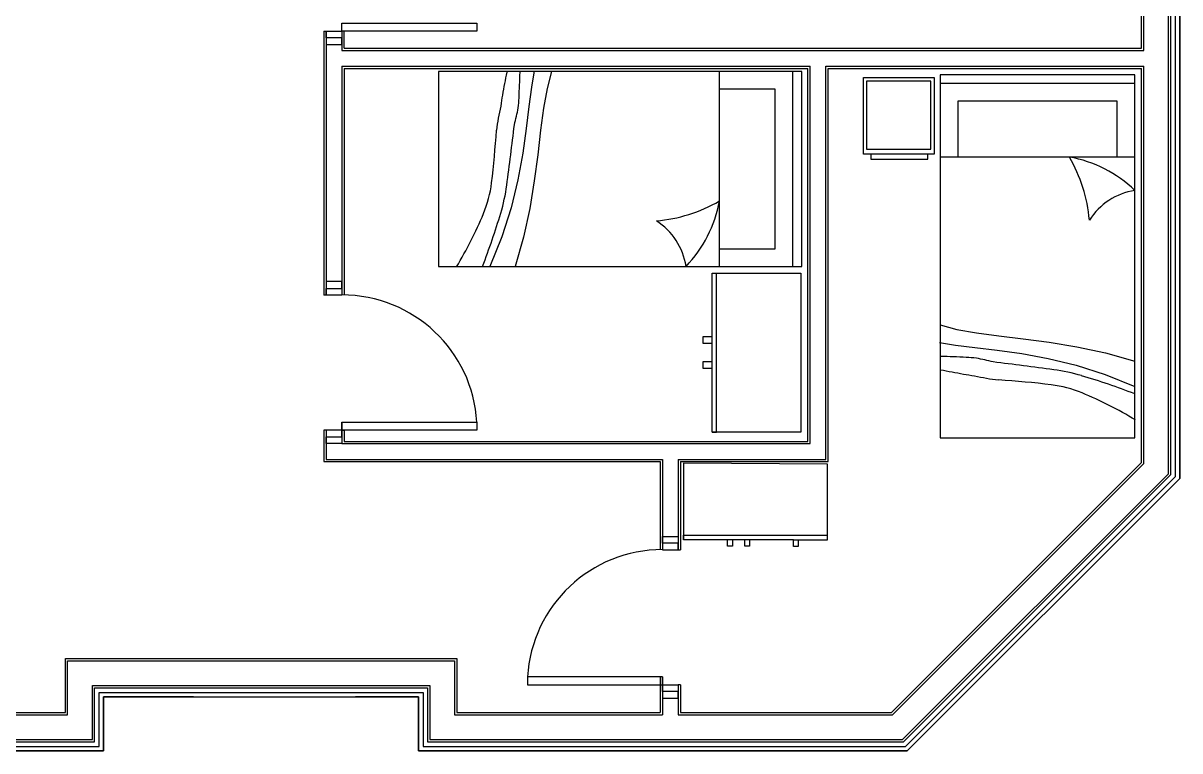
# Model space of a CAD drawing. Header units: inches. Extents: x 3882 to 20043, y -1483 to 3222.
# Drawn here: x 12235.7 to 12492.8, y -512.2 to -350.4 of the extents above; entities that cross this region are included whole.
import ezdxf

# ---------------------------------------------------------------- set-up
doc = ezdxf.new("R2010")
doc.units = ezdxf.units.IN
doc.header["$MEASUREMENT"] = 0
for name, color, linetype in [('SS - Drywall_(240)', 240, 'Continuous'), ('SS - Masonry_(241)', 241, 'Continuous'), ('SS - Sheathing_(124)', 124, 'Continuous'), ('SS - Windows_(160)', 160, 'Continuous'), ('SS - Wood_(30)', 30, 'Continuous')]:
    doc.layers.add(name, color=color, linetype=linetype)

# ---------------------------------------------------------------- blocks, each defined once
blk = doc.blocks.new('A$C1BD73DC3')
for p, q in [((0.0036, 2.05), (0.0036, 0)), ((1.1036, 2.05), (0.0036, 2.05)), ((1.1036, 0), (1.1036, 2.05)), ((1.1036, 2), (0.0036, 2)), ((1.0036, 1.9), (0.1036, 1.9)), ((0.1036, 1.9), (0.1036, 1.5848)), ((1.0036, 1.5848), (1.0036, 1.9)), ((1.1032, 1.5848), (0.0034, 1.5848)), ((0.0034, 0.6375), (0.0982, 0.612)), ((0.0982, 0.612), (0.2094, 0.5924)), ((0.2094, 0.5924), (0.3349, 0.5759)), ((0, 0.5383), (0.0909, 0.5234)), ((0.0909, 0.5234), (0.2003, 0.5099)), ((0.3349, 0.5759), (0.4726, 0.5593)), ((0.4726, 0.5593), (0.6203, 0.5396)), ((0.6203, 0.5396), (0.7761, 0.5139)), ((0.2003, 0.5099), (0.3256, 0.4948)), ((0.3256, 0.4948), (0.4644, 0.475)), ((0.4644, 0.475), (0.6142, 0.4476)), ((0.7761, 0.5139), (0.9378, 0.4791)), ((0.9378, 0.4791), (1.1032, 0.4323)), ((0.6142, 0.4476), (0.7722, 0.4094)), ((0.7722, 0.4094), (0.9361, 0.3574)), ((0.9361, 0.3574), (1.1032, 0.2886)), ((0.0036, 0), (1.1036, 0))]:
    blk.add_line(p, q)
for centre, radius, start, end in [((0.6123, 0.8896), 0.7058, 45.93196, 80.06884), ((-0.0142, 1.1518), 0.8645, 5.1338, 30.05877), ((1.1604, 1.0294), 0.3718, 98.84621, 147.49616), ((-0.2369, -7.181), 7.6445, 87.08769, 88.17293), ((0.091, -0.7365), 1.1917, 84.33884, 87.08769), ((-0.2347, -1.7308), 2.2248, 76.00434, 78.50908), ((-3.0535, -27.296), 27.9264, 82.38927, 83.09622), ((1.207, 6.3563), 6.0913, 258.63651, 259.87031), ((0.3853, 1.7569), 1.419, 259.87031, 262.42673), ((0.4772, 1.5551), 1.2368, 256.96347, 263.37056), ((-0.0513, -5.4181), 5.7577, 83.18933, 86.15842), ((0.5096, -0.6302), 1.0237, 73.3713, 82.38927), ((-0.3398, -3.4743), 3.9918, 68.80814, 73.3713), ((0.5542, -0.3482), 0.6517, 67.34058, 83.18933), ((-0.0821, -1.8724), 2.3034, 58.92985, 67.34058)]:
    blk.add_arc(centre, radius, start, end)

msp = doc.modelspace()

# ---------------------------------------------------------------- linework, layer by layer
at = {"linetype": 'Continuous'}
msp.add_line((12424.13425, -379.55011), (12424.13425, -380.65299), dxfattribs=at)
msp.add_line((12406.97231, -465.30453), (12382.53518, -465.30453))
for points in [[(12438.25291, -379.55011), (12422.51802, -379.55011), (12422.51802, -362.50277), (12438.25291, -362.50277)], [(12437.51712, -363.30077), (12423.21452, -363.30077), (12423.21452, -378.44723), (12437.51712, -378.44723)]]:
    msp.add_lwpolyline(points, close=True, dxfattribs=at)
msp.add_lwpolyline([(12424.13425, -380.65299), (12436.78988, -380.65299), (12436.78988, -379.55011)], dxfattribs=at)
for points in [[(12388.87539, -441.36632), (12388.87539, -405.98683), (12408.57463, -405.98683), (12408.57463, -441.36632), (12388.87539, -441.36632), (12389.87539, -441.36632), (12389.87539, -405.98683)], [(12388.87539, -427.21657), (12386.87539, -427.21657), (12386.87539, -425.67657), (12388.87539, -425.67657), (12388.87539, -423.67657), (12388.87539, -421.67657), (12386.87539, -421.67657), (12386.87539, -420.13657), (12388.87539, -420.13657)], [(12407.97231, -465.30453), (12407.97231, -466.80453), (12406.97231, -466.80453), (12406.97231, -466.30453), (12406.97231, -465.30453), (12414.5227, -465.30453), (12414.5227, -448.45322), (12382.53518, -448.28607), (12382.53518, -451.69798), (12382.53518, -465.30453), (12382.53518, -464.30453), (12414.5227, -464.30453)], [(12397.19888, -465.30453), (12397.19888, -466.68596), (12396.13518, -466.68596), (12396.13518, -465.30453), (12394.75375, -465.30453), (12393.37232, -465.30453), (12393.37232, -466.68596), (12392.30862, -466.68596), (12392.30862, -465.30453)]]:
    msp.add_lwpolyline(points)
at = {"layer": 'SS - Drywall_(240)'}
for p, q in [((12302.58538, -352.18511), (12302.58538, -410.91067)), ((12302.58538, -352.18511), (12303.08538, -352.18511)), ((12307.08538, -352.18511), (12306.58538, -352.18511)), ((12307.08538, -356.03427), (12307.08538, -352.18511)), ((12307.08538, -356.03427), (12484.34493, -356.03427)), ((12307.08538, -360.53427), (12410.18796, -360.53427)), ((12307.08538, -360.53427), (12307.08538, -410.86384)), ((12410.18796, -443.41067), (12410.18796, -360.53427)), ((12414.68796, -447.91067), (12414.68796, -360.53427)), ((12414.68796, -360.53427), (12484.34493, -360.53427)), ((12303.08538, -410.91067), (12302.58538, -410.91067)), ((12303.08538, -440.91067), (12302.58538, -440.91067)), ((12302.58538, -440.91067), (12302.58538, -447.91067)), ((12306.58538, -440.91067), (12307.08538, -440.91067)), ((12307.08538, -440.91067), (12307.08538, -443.41067)), ((12307.08538, -443.41067), (12410.18796, -443.41067)), ((12302.58538, -447.91067), (12377.35232, -447.91067)), ((12377.35232, -447.91067), (12377.35232, -467.48864)), ((12381.85232, -447.91067), (12414.68796, -447.91067)), ((12381.85232, -447.91067), (12381.85232, -467.53548)), ((12381.35232, -467.53548), (12381.85232, -467.53548)), ((12377.35232, -495.78548), (12377.35232, -503.72224)), ((12381.85232, -497.53548), (12381.35232, -497.53548)), ((12381.85232, -497.53548), (12381.85232, -503.72224))]:
    msp.add_line(p, q, dxfattribs=at)
for points in [[(12484.34493, -356.03427), (12484.34493, -274.86932), (12424.34493, -274.86932), (12424.34493, -235.29353), (12307.08538, -235.29353), (12307.08538, -322.13827)], [(12381.85232, -503.72224), (12428.73833, -503.72224), (12484.34493, -448.11564), (12484.34493, -360.53427)], [(12234.19043, -503.72224), (12245.12078, -503.72224), (12245.12078, -491.72224), (12332.12078, -491.72224), (12332.12078, -503.72224), (12377.35232, -503.72224)]]:
    msp.add_lwpolyline(points, dxfattribs=at)
at = {"layer": 'SS - Masonry_(241)'}
for points in [[(12066.28014, -340.41495), (12066.28014, -266.36932), (12298.58538, -266.36932), (12298.58538, -226.79353), (12432.84493, -226.79353), (12432.84493, -266.36932), (12492.84493, -266.36932), (12492.84493, -451.63646), (12432.25915, -512.22224), (12323.62078, -512.22224), (12323.62078, -500.22224), (12309.62078, -500.22224)], [(12273.62078, -500.22224), (12253.62078, -500.22224), (12253.62078, -512.22224), (12161.04208, -512.22224)]]:
    msp.add_lwpolyline(points, dxfattribs=at)
at = {"layer": 'SS - Sheathing_(124)'}
for points in [[(12066.28014, -266.36932), (12066.28014, -379.36932), (12161.04208, -379.36932), (12161.04208, -512.22224), (12253.62078, -512.22224), (12253.62078, -500.22224), (12323.62078, -500.22224), (12323.62078, -512.22224), (12432.25915, -512.22224), (12492.84493, -451.63646), (12492.84493, -266.36932), (12432.84493, -266.36932), (12432.84493, -226.79353), (12298.58538, -226.79353), (12298.58538, -266.36932), (12066.28014, -266.36932), (12066.28014, -340.41495)], [(12162.04208, -511.22224), (12252.62078, -511.22224), (12252.62078, -499.22224), (12324.62078, -499.22224), (12324.62078, -511.22224), (12431.84493, -511.22224), (12491.84493, -451.22224), (12491.84493, -267.36932), (12431.84493, -267.36932), (12431.84493, -227.79353), (12299.58538, -227.79353), (12299.58538, -267.36932), (12067.28014, -267.36932), (12067.28014, -378.36932)], [(12163.04208, -510.22224), (12251.62078, -510.22224), (12251.62078, -498.22224), (12325.62078, -498.22224), (12325.62078, -510.22224), (12431.43072, -510.22224), (12490.84493, -450.80803), (12490.84493, -268.36932), (12430.84493, -268.36932), (12430.84493, -228.79353), (12300.58538, -228.79353), (12300.58538, -268.36932), (12068.28014, -268.36932), (12068.28014, -377.36932)]]:
    msp.add_lwpolyline(points, dxfattribs=at)
at = {"layer": 'SS - Windows_(160)'}
for points in [[(12306.58538, -352.18511), (12306.58538, -353.68511), (12303.08538, -353.68511), (12303.08538, -352.18511)], [(12306.58538, -350.43511), (12336.58538, -350.43511), (12336.58538, -352.18511), (12306.58538, -352.18511)], [(12303.08538, -410.91067), (12303.08538, -409.41067), (12306.58538, -409.41067), (12306.58538, -410.91067)], [(12306.58538, -439.16067), (12336.58538, -439.16067), (12336.58538, -440.91067), (12306.58538, -440.91067)], [(12303.08538, -440.91067), (12303.08538, -442.41067), (12306.58538, -442.41067), (12306.58538, -440.91067)], [(12381.35232, -467.53548), (12381.35232, -466.03548), (12377.85232, -466.03548), (12377.85232, -467.53548)], [(12377.85232, -495.78548), (12347.85232, -495.78548), (12347.85232, -497.53548), (12377.85232, -497.53548)], [(12381.35232, -497.53548), (12381.35232, -499.03548), (12377.85232, -499.03548), (12377.85232, -497.53548)]]:
    msp.add_lwpolyline(points, close=True, dxfattribs=at)
for centre, start, end in [((12306.58538, -440.91067), 3.3384705, 90), ((12377.85232, -497.53548), 90, 176.6615295)]:
    msp.add_arc(centre, 30.051, start, end, dxfattribs=at)
at = {"layer": 'SS - Wood_(30)'}
for p, q in [((12303.08538, -352.18511), (12303.08538, -410.91067)), ((12306.58538, -352.18511), (12306.58538, -356.53427)), ((12306.58538, -356.53427), (12484.84493, -356.53427)), ((12306.58538, -360.03427), (12410.68796, -360.03427)), ((12306.58538, -360.03427), (12306.58538, -410.91067)), ((12410.68796, -443.91067), (12410.68796, -360.03427)), ((12414.18796, -447.41067), (12414.18796, -360.03427)), ((12414.18796, -360.03427), (12484.84493, -360.03427)), ((12306.58538, -439.16067), (12306.58538, -443.91067)), ((12303.08538, -440.91067), (12303.08538, -447.41067)), ((12306.58538, -443.91067), (12410.68796, -443.91067)), ((12303.08538, -447.41067), (12377.85232, -447.41067)), ((12377.85232, -447.41067), (12377.85232, -467.53548)), ((12381.35232, -447.41067), (12381.35232, -467.53548)), ((12381.35232, -447.41067), (12414.18796, -447.41067)), ((12377.85232, -495.78548), (12377.85232, -504.22224)), ((12381.35232, -497.53548), (12381.35232, -504.22224))]:
    msp.add_line(p, q, dxfattribs=at)
for points in [[(12163.54208, -509.72224), (12251.12078, -509.72224), (12251.12078, -497.72224), (12326.12078, -497.72224), (12326.12078, -509.72224), (12431.22361, -509.72224), (12490.34493, -450.60092), (12490.34493, -268.86932), (12430.34493, -268.86932), (12430.34493, -229.29353), (12301.08538, -229.29353), (12301.08538, -268.86932), (12068.78014, -268.86932), (12068.78014, -376.86932)], [(12484.84493, -356.53427), (12484.84493, -274.36932), (12424.84493, -274.36932), (12424.84493, -234.79353), (12306.58538, -234.79353), (12306.58538, -274.36932)], [(12381.35232, -504.22224), (12428.94544, -504.22224), (12484.84493, -448.32275), (12484.84493, -360.03427)], [(12233.69043, -504.22224), (12245.62078, -504.22224), (12245.62078, -492.22224), (12331.62078, -492.22224), (12331.62078, -504.22224), (12377.85232, -504.22224)]]:
    msp.add_lwpolyline(points, dxfattribs=at)
for points in [[(12303.08538, -353.68511), (12303.08538, -355.18511), (12306.58538, -355.18511), (12306.58538, -353.68511)], [(12306.58538, -409.41067), (12306.58538, -407.91067), (12303.08538, -407.91067), (12303.08538, -409.41067)], [(12306.58538, -442.41067), (12306.58538, -443.91067), (12303.08538, -443.91067), (12303.08538, -442.41067)], [(12377.85232, -466.03548), (12377.85232, -464.53548), (12381.35232, -464.53548), (12381.35232, -466.03548)], [(12377.85232, -499.03548), (12377.85232, -500.53548), (12381.35232, -500.53548), (12381.35232, -499.03548)]]:
    msp.add_lwpolyline(points, close=True, dxfattribs=at)

# ---------------------------------------------------------------- block references
at = {"xscale": 39.3700787401575, "yscale": 39.3700787401575, "zscale": 39.3700787401575, "rotation": 270}
msp.add_blockref('A$C1BD73DC3', (12328.09441, -361.0729), dxfattribs=at)
at = {"xscale": 39.3700787401575, "yscale": 39.3700787401575, "zscale": 39.3700787401575}
msp.add_blockref('A$C1BD73DC3', (12439.40109, -442.61292), dxfattribs=at)

doc.saveas('drawing.dxf')
